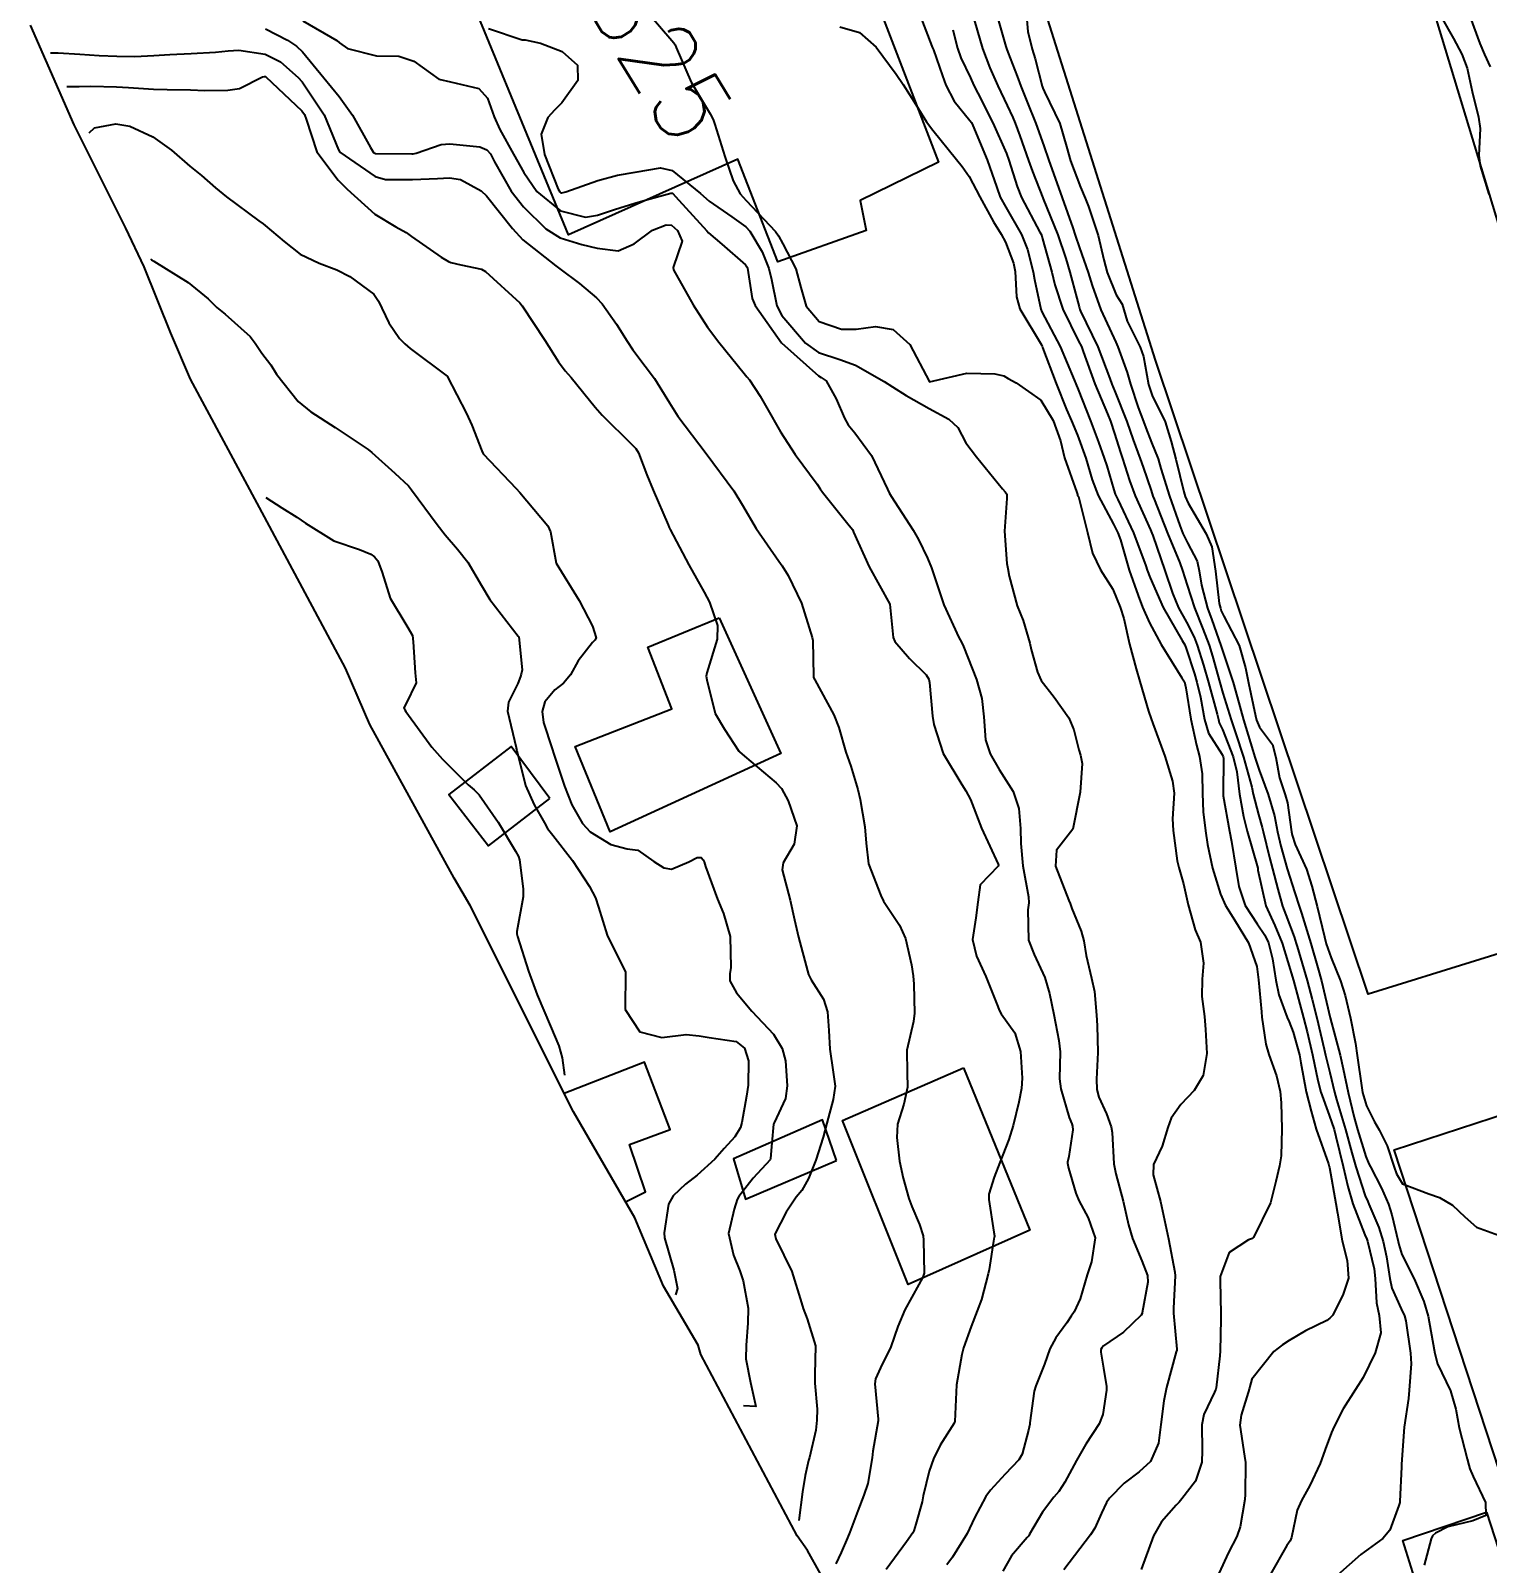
# Model space of a CAD drawing. Header units: metres. Extents: x 307586 to 320046, y 7427249 to 7434250.
# Drawn here: x 318767.3 to 318845.8, y 7428874.4 to 7428956.9 of the extents above; entities that cross this region are included whole.
import ezdxf
from ezdxf.enums import TextEntityAlignment as Align

# ---------------------------------------------------------------- set-up
doc = ezdxf.new("R2010")
doc.units = ezdxf.units.M
doc.header["$MEASUREMENT"] = 0
for name, color, linetype in [('Area', 45, 'Continuous'), ('Cotas', 45, 'Continuous'), ('Curvas de Nivel 1m', 11, 'Continuous'), ('Curvas de Nivel 5m', 15, 'Continuous'), ('Edificações', 30, 'Continuous')]:
    doc.layers.add(name, color=color, linetype=linetype)
doc.styles.add('Style-STANDARD', font='STANDARD.shx')

msp = doc.modelspace()

# ---------------------------------------------------------------- linework, layer by layer
at = {"layer": 'Area'}
msp.add_polyline3d([(318809.906, 7428873.798, 828.401), (318809.2, 7428875.066, 828.871), (318808.651, 7428875.855, 830.171), (318803.459, 7428885.625, 830.761), (318803.313, 7428886.123, 830.781), (318801.447, 7428889.298, 831.321), (318799.893, 7428892.979, 832.321), (318796.589, 7428898.694, 832.571), (318791.029, 7428909.814, 833.101), (318790.169, 7428911.275, 834.561), (318785.623, 7428919.563, 832.921), (318784.305, 7428922.602, 838.251), (318779.665, 7428931.247, 837.971), (318775.951, 7428938.169, 833.021), (318774.901, 7428940.646, 834.621), (318773.464, 7428944.208, 835.521), (318772.472, 7428946.298, 833.061), (318769.687, 7428951.869, 835.971), (318767.342, 7428957.238, 834.651)], dxfattribs=at)
at = {"layer": 'Curvas de Nivel 1m', "flags": 128}
for points, elevation in [([(318782.009, 7428957.468), (318783.84, 7428956.402), (318783.992, 7428956.29), (318784.411, 7428955.973), (318785.985, 7428955.577), (318787.185, 7428955.562), (318787.982, 7428955.288), (318789.343, 7428954.336), (318789.971, 7428954.177), (318791.484, 7428953.823), (318791.963, 7428953.303), (318792.314, 7428952.296), (318792.616, 7428951.621), (318793.367, 7428950.286), (318793.913, 7428949.299), (318794.608, 7428948.273), (318795.887, 7428947.227), (318797.232, 7428946.891), (318797.885, 7428947.003), (318798.805, 7428947.305), (318799.894, 7428947.641), (318800.332, 7428947.768), (318801.84, 7428948.181), (318801.903, 7428948.188), (318801.92, 7428948.18), (318802.264, 7428947.81), (318803.771, 7428946.161), (318803.872, 7428946.054), (318804.588, 7428945.431), (318805.855, 7428944.33), (318805.935, 7428944.22), (318805.965, 7428944.138), (318806.221, 7428942.519), (318806.375, 7428942.132), (318807.803, 7428940.124), (318809.786, 7428938.35), (318809.945, 7428938.248), (318810.212, 7428938.084), (318810.742, 7428937.102), (318811.193, 7428936.068), (318811.393, 7428935.709), (318811.745, 7428935.273), (318812.65, 7428934.051), (318813.518, 7428932.238), (318813.603, 7428932.041), (318813.71, 7428931.853), (318814.896, 7428930.022), (318815.189, 7428929.528), (318815.668, 7428928.515), (318815.876, 7428928.008), (318815.983, 7428927.681), (318816.549, 7428926.001), (318817.361, 7428924.247), (318817.501, 7428923.991), (318817.611, 7428923.761), (318818.303, 7428921.983), (318818.603, 7428920.954), (318818.7, 7428919.979), (318818.792, 7428918.736), (318819.045, 7428917.975), (318819.53, 7428917.141), (318820.277, 7428915.959), (318820.588, 7428915.038), (318820.675, 7428913.952), (318820.688, 7428913.155), (318820.802, 7428911.95), (318821.111, 7428910.282), (318821.127, 7428909.945), (318821.065, 7428909.571), (318821.102, 7428907.945), (318821.411, 7428907.163), (318821.995, 7428905.934), (318822.242, 7428905.074), (318822.468, 7428903.929), (318822.745, 7428902.54), (318822.809, 7428901.925), (318822.786, 7428900.471), (318822.843, 7428899.925), (318823.308, 7428898.388), (318823.436, 7428898.05), (318823.479, 7428897.917), (318823.491, 7428897.726), (318823.279, 7428896.294), (318823.218, 7428895.977), (318823.216, 7428895.921), (318823.27, 7428895.654), (318823.657, 7428894.314), (318823.821, 7428893.911), (318824.318, 7428892.978), (318824.693, 7428891.898), (318824.501, 7428890.614), (318824.264, 7428889.904), (318823.9, 7428888.62), (318823.564, 7428887.914), (318823.415, 7428887.681), (318823.174, 7428887.328), (318822.574, 7428886.513), (318822.26, 7428885.929), (318821.977, 7428885.1), (318821.501, 7428883.936), (318821.416, 7428883.652), (318821.184, 7428881.939), (318821.177, 7428881.875), (318821.107, 7428881.541), (318820.774, 7428880.257), (318820.589, 7428879.945), (318819.848, 7428879.18), (318819.066, 7428878.318), (318818.804, 7428877.964), (318818.194, 7428876.825), (318817.809, 7428875.978), (318817.02, 7428874.706), (318816.713, 7428874.296)], 827), ([(318815.157, 7428958.029), (318815.903, 7428956.112), (318815.945, 7428956.02), (318815.992, 7428955.904), (318816.47, 7428954.505), (318816.654, 7428954.01), (318817.101, 7428953.14), (318817.954, 7428952.106), (318818.032, 7428951.989), (318818.102, 7428951.837), (318818.888, 7428949.98), (318819.395, 7428948.488), (318819.591, 7428947.973), (318819.895, 7428947.434), (318820.731, 7428945.957), (318821.059, 7428945.146), (318821.354, 7428943.947), (318821.432, 7428943.53), (318821.767, 7428941.941), (318821.831, 7428941.794), (318822.823, 7428939.93), (318823.577, 7428938.13), (318823.66, 7428937.921), (318823.778, 7428937.611), (318824.444, 7428935.913), (318824.879, 7428934.772), (318825.195, 7428933.905), (318825.327, 7428933.502), (318825.716, 7428932.194), (318825.788, 7428931.964), (318825.815, 7428931.889), (318825.917, 7428931.681), (318826.769, 7428929.879), (318827.434, 7428928.103), (318827.508, 7428927.872), (318827.657, 7428927.468), (318828.362, 7428925.863), (318829.391, 7428924.077), (318829.526, 7428923.851), (318829.611, 7428923.654), (318830.051, 7428922.297), (318830.184, 7428921.841), (318830.386, 7428921.033), (318830.594, 7428919.835), (318830.816, 7428919.092), (318831.544, 7428917.937), (318831.603, 7428917.819), (318831.616, 7428917.745), (318831.599, 7428915.819), (318831.605, 7428915.726), (318831.937, 7428913.816), (318832.044, 7428913.258), (318832.283, 7428911.812), (318832.437, 7428910.831), (318832.788, 7428909.807), (318833.433, 7428908.828), (318833.85, 7428908.216), (318834.037, 7428907.791), (318834.257, 7428906.941), (318834.441, 7428905.784), (318834.594, 7428904.991), (318835.049, 7428903.775), (318835.147, 7428903.55), (318835.365, 7428902.986), (318835.704, 7428901.766), (318835.786, 7428901.326), (318836.079, 7428899.762), (318836.337, 7428898.735), (318836.61, 7428897.757), (318837.275, 7428895.896), (318837.317, 7428895.75), (318837.328, 7428895.694), (318837.67, 7428893.746), (318837.758, 7428893.234), (318838.012, 7428891.742), (318838.277, 7428890.679), (318838.344, 7428889.739), (318838.057, 7428888.879), (318837.499, 7428887.747), (318837.355, 7428887.573), (318837.178, 7428887.45), (318836.029, 7428886.902), (318835.162, 7428886.379), (318834.798, 7428886.136), (318834.323, 7428885.782), (318833.138, 7428884.285), (318833.037, 7428883.898), (318833.014, 7428883.801), (318832.566, 7428882.358), (318832.497, 7428881.806), (318832.752, 7428880.139), (318832.795, 7428879.803), (318832.788, 7428878.08), (318832.758, 7428877.803), (318832.506, 7428876.34), (318832.336, 7428875.807), (318831.888, 7428874.948), (318831.374, 7428873.816)], 823), ([(318818.062, 7428957.95), (318818.635, 7428955.984), (318819.02, 7428954.942), (318819.448, 7428953.975), (318819.962, 7428952.909), (318820.261, 7428952.271), (318820.386, 7428951.963), (318820.636, 7428951.266), (318821.104, 7428949.952), (318821.319, 7428949.351), (318821.873, 7428947.94), (318821.902, 7428947.875), (318822.689, 7428945.932), (318823.119, 7428944.669), (318823.331, 7428943.925), (318823.834, 7428942.061), (318823.882, 7428941.92), (318823.92, 7428941.83), (318824.849, 7428939.91), (318825.486, 7428938.203), (318825.594, 7428937.902), (318825.776, 7428937.464), (318826.401, 7428935.89), (318826.756, 7428934.898), (318827.128, 7428933.879), (318827.285, 7428933.431), (318827.716, 7428932.165), (318827.81, 7428931.869), (318827.873, 7428931.706), (318828.607, 7428929.861), (318829.258, 7428928.263), (318829.414, 7428927.852), (318829.651, 7428927.063), (318830.053, 7428925.844), (318830.506, 7428924.721), (318830.838, 7428923.832), (318831.018, 7428923.239), (318831.413, 7428921.823), (318831.584, 7428921.243), (318832.027, 7428919.815), (318832.26, 7428919.109), (318832.699, 7428917.808), (318833.14, 7428916.182), (318833.224, 7428915.803), (318833.502, 7428914.719), (318833.705, 7428914.007), (318833.758, 7428913.796), (318834.088, 7428912.4), (318834.255, 7428911.788), (318834.542, 7428910.698), (318834.789, 7428909.78), (318834.974, 7428909.313), (318835.426, 7428908.118), (318835.541, 7428907.769), (318835.593, 7428907.596), (318836.127, 7428905.763), (318836.4, 7428904.743), (318836.644, 7428903.757), (318837.04, 7428902.069), (318837.115, 7428901.752), (318837.339, 7428900.81), (318837.597, 7428899.747), (318837.699, 7428899.366), (318838.194, 7428897.741), (318838.538, 7428896.483), (318838.739, 7428895.735), (318839.257, 7428894.163), (318839.386, 7428893.859), (318839.451, 7428893.727), (318839.99, 7428892.468), (318840.211, 7428891.715), (318840.396, 7428890.887), (318840.581, 7428889.709), (318840.686, 7428889.196), (318841.187, 7428888.076), (318841.37, 7428887.698), (318841.438, 7428887.44), (318841.685, 7428885.695), (318841.728, 7428885.114), (318841.624, 7428883.695), (318841.577, 7428883.247), (318841.355, 7428881.698), (318841.329, 7428881.479), (318841.212, 7428879.699), (318841.205, 7428879.576), (318841.123, 7428877.699), (318841.114, 7428877.647), (318841.06, 7428877.479), (318840.581, 7428876.163), (318840.199, 7428875.708), (318839.024, 7428874.839), (318837.753, 7428873.739)], 821), ([(318820.979, 7428957.956), (318821.065, 7428956.897), (318821.304, 7428955.95), (318821.462, 7428955.423), (318821.841, 7428953.942), (318821.876, 7428953.845), (318821.97, 7428953.65), (318822.805, 7428951.931), (318823.157, 7428950.705), (318823.372, 7428949.926), (318823.909, 7428948.513), (318824.164, 7428947.917), (318824.35, 7428947.461), (318824.863, 7428945.91), (318825.165, 7428944.602), (318825.348, 7428943.905), (318825.841, 7428942.715), (318826.154, 7428942.213), (318826.245, 7428941.894), (318826.422, 7428941.293), (318827.129, 7428939.88), (318827.301, 7428939.38), (318827.58, 7428937.873), (318827.774, 7428937.29), (318828.466, 7428935.863), (318828.796, 7428934.806), (318829.052, 7428933.857), (318829.481, 7428932.087), (318829.545, 7428931.852), (318829.707, 7428931.481), (318830.69, 7428929.835), (318830.981, 7428929.136), (318831.191, 7428927.827), (318831.385, 7428926.076), (318831.447, 7428925.823), (318831.495, 7428925.685), (318831.629, 7428925.395), (318832.452, 7428923.812), (318832.795, 7428922.614), (318832.967, 7428921.806), (318833.333, 7428920.036), (318833.39, 7428919.802), (318833.559, 7428919.413), (318834.25, 7428918.489), (318834.432, 7428917.787), (318834.63, 7428916.68), (318834.942, 7428915.779), (318835.064, 7428915.332), (318835.277, 7428913.773), (318835.31, 7428913.592), (318835.486, 7428913.101), (318836.087, 7428911.764), (318836.369, 7428910.851), (318836.66, 7428909.758), (318837.058, 7428908.122), (318837.152, 7428907.753), (318837.412, 7428906.989), (318837.924, 7428905.745), (318838.166, 7428904.961), (318838.465, 7428903.739), (318838.728, 7428902.368), (318838.827, 7428901.735), (318839.07, 7428899.989), (318839.109, 7428899.732), (318839.316, 7428899.012), (318839.745, 7428898.161), (318840.002, 7428897.72), (318840.44, 7428896.863), (318840.816, 7428895.707), (318840.931, 7428895.358), (318841.27, 7428894.82), (318842.679, 7428894.268), (318843.259, 7428894.085), (318843.964, 7428893.669), (318844.624, 7428893.037), (318845.241, 7428892.48), (318847.026, 7428891.841)], 819), ([(318843.338, 7428957.687), (318844.011, 7428956.525), (318844.466, 7428955.675), (318844.749, 7428954.915), (318845.017, 7428953.67), (318845.352, 7428952.273), (318845.439, 7428951.665), (318845.379, 7428950.217), (318845.445, 7428949.665), (318845.908, 7428948.137)], 818), ([(318844.913, 7428957.671), (318845.435, 7428956.24), (318845.684, 7428955.663), (318845.993, 7428954.986)], 817), ([(318780.002, 7428957.047), (318781.178, 7428956.432), (318781.668, 7428956.103), (318781.987, 7428955.801), (318783.139, 7428954.408), (318783.958, 7428953.401), (318784.692, 7428952.393), (318785.654, 7428950.654), (318785.812, 7428950.381), (318785.922, 7428950.323), (318787.881, 7428950.309), (318787.923, 7428950.309), (318787.96, 7428950.312), (318788.108, 7428950.348), (318789.456, 7428950.806), (318789.931, 7428950.847), (318791.548, 7428950.687), (318791.926, 7428950.526), (318792.115, 7428950.298), (318792.337, 7428949.877), (318793.23, 7428948.287), (318793.89, 7428947.443), (318795.095, 7428946.268), (318795.868, 7428945.772), (318797.049, 7428945.426), (318797.863, 7428945.227), (318798.998, 7428945.082), (318799.865, 7428945.464), (318800.855, 7428946.195), (318801.578, 7428946.484), (318801.877, 7428946.46), (318802.193, 7428946.177), (318802.441, 7428945.601), (318801.968, 7428944.179), (318801.972, 7428944.058), (318803.033, 7428942.168), (318803.815, 7428940.969), (318804.427, 7428940.154), (318805.786, 7428938.472), (318805.939, 7428938.292), (318806.067, 7428938.136), (318806.655, 7428937.241), (318807.293, 7428936.117), (318807.459, 7428935.824), (318807.745, 7428935.326), (318808.53, 7428934.102), (318809.717, 7428932.501), (318809.887, 7428932.26), (318810.014, 7428932.085), (318811.378, 7428930.374), (318811.618, 7428930.061), (318811.644, 7428930.022), (318811.682, 7428929.929), (318812.53, 7428928.051), (318813.633, 7428926.04), (318813.824, 7428924.246), (318813.902, 7428924.036), (318814.703, 7428923.123), (318815.595, 7428922.244), (318815.735, 7428922.009), (318815.768, 7428921.831), (318815.939, 7428920.006), (318816.007, 7428919.557), (318816.509, 7428918), (318817.518, 7428916.324), (318817.739, 7428915.988), (318817.977, 7428915.517), (318818.573, 7428913.979), (318819.474, 7428912.032), (318819.484, 7428911.981), (318819.472, 7428911.922), (318818.513, 7428910.923), (318818.384, 7428909.981), (318818.279, 7428909.137), (318818.095, 7428907.983), (318818.314, 7428907.076), (318818.809, 7428905.976), (318819.379, 7428904.541), (318819.538, 7428904.131), (318819.64, 7428903.966), (318820.364, 7428902.956), (318820.686, 7428901.95), (318820.771, 7428900.509), (318820.728, 7428899.949), (318820.582, 7428899.218), (318820.285, 7428897.955), (318820.048, 7428897.202), (318819.566, 7428895.966), (318819.265, 7428895.177), (318818.974, 7428894.255), (318818.974, 7428893.973), (318819.235, 7428892.215), (318819.27, 7428892.006), (318819.27, 7428891.969), (318819.265, 7428891.937), (318819.229, 7428891.73), (318818.981, 7428890.198), (318818.936, 7428889.973), (318818.576, 7428888.589), (318818.346, 7428887.978), (318818.015, 7428887.137), (318817.615, 7428885.985), (318817.509, 7428885.627), (318817.232, 7428883.989), (318817.141, 7428882.017), (318817.142, 7428881.99), (318817.135, 7428881.967), (318817.112, 7428881.92), (318816.358, 7428880.733), (318815.987, 7428880.001), (318815.749, 7428879.33), (318815.441, 7428878.006), (318815.375, 7428877.69), (318815.04, 7428876.486), (318814.926, 7428876.12), (318814.87, 7428876.012), (318814.542, 7428875.531), (318813.438, 7428874.034)], 828), ([(318792.004, 7428957.063), (318793.823, 7428956.454), (318793.995, 7428956.439), (318794.814, 7428956.272), (318795.989, 7428955.821), (318796.81, 7428955.077), (318796.82, 7428954.247), (318795.961, 7428953.055), (318795.566, 7428952.655), (318795.21, 7428952.267), (318794.845, 7428951.365), (318795.022, 7428950.269), (318795.762, 7428948.403), (318795.848, 7428948.261), (318795.902, 7428948.211), (318795.96, 7428948.201), (318796.175, 7428948.256), (318797.909, 7428948.876), (318798.971, 7428949.16), (318799.914, 7428949.309), (318801.274, 7428949.547), (318801.915, 7428949.415), (318803.442, 7428948.165), (318803.897, 7428947.761), (318805.127, 7428946.905), (318805.876, 7428946.376), (318806.097, 7428946.137), (318806.76, 7428945.024), (318807.126, 7428944.121), (318807.255, 7428943.527), (318807.545, 7428942.114), (318807.825, 7428941.6), (318809.096, 7428940.097), (318809.798, 7428939.594), (318810.951, 7428939.229), (318811.792, 7428938.923), (318813.332, 7428938.045), (318813.779, 7428937.757), (318814.511, 7428937.294), (318815.761, 7428936.582), (318816.821, 7428936.004), (318817.307, 7428935.555), (318817.74, 7428934.732), (318818.305, 7428933.984), (318819.716, 7428932.249), (318819.85, 7428932.104), (318819.95, 7428931.966), (318819.946, 7428931.73), (318819.822, 7428929.968), (318819.943, 7428928.243), (318819.988, 7428927.965), (318820.068, 7428927.553), (318820.499, 7428925.957), (318820.829, 7428925.156), (318821.181, 7428923.946), (318821.258, 7428923.593), (318821.597, 7428922.376), (318821.783, 7428921.938), (318822.484, 7428921.026), (318823.287, 7428919.923), (318823.557, 7428919.281), (318823.824, 7428918.194), (318823.914, 7428917.914), (318823.995, 7428917.455), (318823.888, 7428915.914), (318823.493, 7428913.92), (318822.62, 7428912.79), (318822.569, 7428911.929), (318823.289, 7428910.077), (318823.354, 7428909.921), (318823.44, 7428909.653), (318823.951, 7428908.435), (318824.088, 7428907.91), (318824.21, 7428907.109), (318824.505, 7428905.903), (318824.658, 7428905.173), (318824.772, 7428903.899), (318824.811, 7428903.342), (318824.845, 7428901.898), (318824.767, 7428900.462), (318824.788, 7428899.898), (318824.905, 7428899.483), (318825.31, 7428898.588), (318825.571, 7428897.887), (318825.613, 7428897.572), (318825.705, 7428895.886), (318825.807, 7428895.345), (318826.202, 7428893.881), (318826.504, 7428892.613), (318826.717, 7428891.875), (318827.215, 7428890.674), (318827.522, 7428889.867), (318827.546, 7428889.52), (318827.243, 7428887.869), (318827.23, 7428887.822), (318827.181, 7428887.732), (318826.227, 7428886.82), (318825.156, 7428886.078), (318825.06, 7428885.986), (318825.014, 7428885.892), (318825.003, 7428885.744), (318825.143, 7428884.889), (318825.315, 7428883.888), (318825.313, 7428883.706), (318825.118, 7428882.382), (318824.922, 7428881.893), (318824.205, 7428880.794), (318823.699, 7428879.911), (318823.071, 7428878.744), (318822.743, 7428878.246), (318822.481, 7428877.926), (318821.858, 7428877.125), (318821.169, 7428875.939), (318821.119, 7428875.852), (318821.031, 7428875.756), (318820.2, 7428874.77), (318819.729, 7428873.953)], 826), ([(318810.947, 7428957.138), (318812.005, 7428956.838), (318812.909, 7428956.051), (318813.979, 7428954.604), (318814.356, 7428954.036), (318815.034, 7428952.958), (318815.612, 7428952.023), (318815.946, 7428951.578), (318817.227, 7428950), (318817.538, 7428949.615), (318817.914, 7428949.08), (318818.482, 7428947.984), (318819.223, 7428946.636), (318819.644, 7428945.972), (318819.869, 7428945.541), (318820.31, 7428944.415), (318820.397, 7428943.962), (318820.471, 7428942.592), (318820.65, 7428941.958), (318821.804, 7428940.006), (318821.842, 7428939.94), (318821.869, 7428939.872), (318822.608, 7428937.932), (318823.165, 7428936.523), (318823.42, 7428935.923), (318823.745, 7428935.152), (318824.204, 7428933.915), (318824.546, 7428932.737), (318824.862, 7428931.903), (318825.69, 7428930.353), (318825.928, 7428929.888), (318826.058, 7428929.508), (318826.531, 7428927.881), (318827.011, 7428926.508), (318827.256, 7428925.874), (318827.625, 7428925.031), (318828.256, 7428923.864), (318829.376, 7428922.071), (318829.507, 7428921.851), (318829.588, 7428921.528), (318829.852, 7428919.846), (318830.154, 7428918.446), (318830.33, 7428917.838), (318830.469, 7428916.896), (318830.483, 7428915.835), (318830.527, 7428914.858), (318830.643, 7428913.833), (318830.75, 7428913.095), (318831.025, 7428911.827), (318831.452, 7428910.411), (318831.727, 7428909.817), (318832.208, 7428909.04), (318832.968, 7428907.805), (318833.404, 7428906.529), (318833.503, 7428905.798), (318833.66, 7428904.08), (318833.688, 7428903.795), (318833.903, 7428902.337), (318834.066, 7428901.789), (318834.481, 7428900.638), (318834.663, 7428899.78), (318834.723, 7428899.184), (318834.764, 7428897.778), (318834.731, 7428896.328), (318834.632, 7428895.78), (318834.431, 7428894.949), (318834.144, 7428893.787), (318833.234, 7428891.925), (318833.172, 7428891.862), (318832.971, 7428891.803), (318831.917, 7428891.118), (318831.442, 7428889.818), (318831.438, 7428889.58), (318831.48, 7428887.817), (318831.476, 7428887.52), (318831.435, 7428885.817), (318831.417, 7428885.551), (318831.217, 7428883.819), (318831.201, 7428883.751), (318831.131, 7428883.588), (318830.56, 7428882.384), (318830.445, 7428881.827), (318830.474, 7428880.445), (318830.454, 7428879.826), (318830.104, 7428878.799), (318829.376, 7428877.837), (318829.227, 7428877.672), (318829.058, 7428877.495), (318828.284, 7428876.612), (318827.839, 7428875.858), (318827.185, 7428874.038)], 824), ([(318817.035, 7428956.977), (318817.286, 7428956.001), (318817.468, 7428955.478), (318817.977, 7428954.393), (318818.169, 7428953.988), (318818.374, 7428953.581), (318819.184, 7428951.978), (318819.928, 7428950.328), (318820.057, 7428949.968), (318820.498, 7428948.55), (318820.739, 7428947.957), (318821.727, 7428946.091), (318821.806, 7428945.941), (318821.827, 7428945.895), (318821.871, 7428945.731), (318822.362, 7428943.935), (318822.535, 7428943.245), (318822.953, 7428941.929), (318823.807, 7428940.221), (318823.962, 7428939.918), (318824.058, 7428939.66), (318824.684, 7428937.911), (318825.358, 7428936.305), (318825.522, 7428935.902), (318825.746, 7428935.245), (318826.063, 7428934.222), (318826.169, 7428933.893), (318826.545, 7428932.705), (318826.852, 7428931.879), (318827.686, 7428930.045), (318827.758, 7428929.869), (318827.811, 7428929.739), (318828.456, 7428927.862), (318828.872, 7428926.63), (318829.2, 7428925.854), (318829.625, 7428925.074), (318830.04, 7428924.266), (318830.204, 7428923.841), (318830.531, 7428922.765), (318830.802, 7428921.832), (318831.279, 7428920.113), (318831.339, 7428919.823), (318831.391, 7428919.652), (318831.558, 7428919.295), (318832.141, 7428917.814), (318832.329, 7428917.014), (318832.477, 7428915.81), (318832.697, 7428914.612), (318832.899, 7428913.806), (318833.459, 7428911.814), (318833.472, 7428911.715), (318833.899, 7428909.793), (318834.38, 7428908.733), (318834.782, 7428907.78), (318835.393, 7428905.77), (318835.93, 7428903.764), (318836.116, 7428903.012), (318836.409, 7428901.759), (318836.708, 7428900.381), (318836.866, 7428899.755), (318837.311, 7428898.518), (318837.578, 7428897.747), (318837.678, 7428897.366), (318838.056, 7428895.742), (318838.323, 7428894.679), (318838.594, 7428893.737), (318839.236, 7428892.069), (318839.336, 7428891.83), (318839.369, 7428891.728), (318839.731, 7428890.243), (318839.794, 7428889.721), (318839.869, 7428888.399), (318839.998, 7428887.718), (318840.09, 7428886.795), (318839.796, 7428885.714), (318839.139, 7428884.375), (318838.733, 7428883.726), (318838.073, 7428882.686), (318837.573, 7428881.743), (318837.433, 7428881.42), (318837.094, 7428880.507), (318836.899, 7428879.939), (318836.828, 7428879.753), (318836.272, 7428878.557), (318835.813, 7428877.763), (318835.587, 7428877.233), (318835.284, 7428875.767), (318835.212, 7428875.587), (318835.028, 7428875.322), (318834.148, 7428873.783)], 822), ([(318768.403, 7428955.75), (318768.828, 7428955.738), (318769.984, 7428955.683), (318771.038, 7428955.608), (318771.983, 7428955.559), (318772.959, 7428955.555), (318773.984, 7428955.601), (318774.84, 7428955.656), (318775.985, 7428955.715), (318777.295, 7428955.789), (318777.987, 7428955.857), (318778.563, 7428955.888), (318779.985, 7428955.678), (318780.796, 7428955.253), (318781.753, 7428954.423), (318781.969, 7428954.181), (318783.154, 7428952.408), (318783.924, 7428950.512), (318783.998, 7428950.399), (318785.91, 7428949.076), (318786.455, 7428948.918), (318787.909, 7428948.927), (318789.271, 7428948.975), (318789.91, 7428949.012), (318790.509, 7428948.921), (318791.624, 7428948.304), (318791.899, 7428948.045), (318793.304, 7428946.286), (318793.867, 7428945.675), (318795.642, 7428944.262), (318795.851, 7428944.106), (318796.91, 7428943.31), (318797.836, 7428942.553), (318798.143, 7428942.227), (318798.914, 7428941.121), (318799.487, 7428940.213), (318799.798, 7428939.746), (318800.462, 7428938.872), (318800.961, 7428938.192), (318801.764, 7428936.889), (318802.214, 7428936.175), (318803.733, 7428934.16), (318805.238, 7428932.145), (318805.701, 7428931.375), (318806.427, 7428930.123), (318807.665, 7428928.366), (318807.845, 7428928.108), (318808.166, 7428927.594), (318808.883, 7428926.098), (318809.455, 7428924.251), (318809.48, 7428924.091), (318809.517, 7428922.168), (318809.53, 7428922.091), (318809.591, 7428921.966), (318810.623, 7428920.074), (318810.888, 7428919.402), (318811.275, 7428918.064), (318811.532, 7428917.324), (318811.922, 7428916.056), (318812.034, 7428915.528), (318812.286, 7428914.052), (318812.369, 7428913.166), (318812.491, 7428912.05), (318813.146, 7428910.344), (318813.304, 7428910.041), (318813.441, 7428909.819), (318814.153, 7428908.752), (318814.477, 7428908.024), (318814.803, 7428906.618), (318814.895, 7428906.017), (318814.937, 7428905.566), (318814.966, 7428904.016), (318814.905, 7428903.554), (318814.546, 7428902.022), (318814.565, 7428900.791), (318814.584, 7428900.021), (318814.388, 7428899.098), (318814.059, 7428898.029), (318814.014, 7428897.308), (318814.161, 7428896.027), (318814.364, 7428895.123), (318814.669, 7428894.019), (318814.822, 7428893.59), (318815.239, 7428892.628), (318815.425, 7428892.008), (318815.453, 7428891.784), (318815.479, 7428890.007), (318815.422, 7428889.786), (318815.197, 7428889.388), (318814.443, 7428888.021), (318814.076, 7428887.12), (318813.685, 7428886.032), (318813.141, 7428884.893), (318812.865, 7428884.313), (318812.838, 7428884.043), (318813.012, 7428882.143), (318813.011, 7428882.041), (318812.723, 7428880.409), (318812.682, 7428880.044), (318812.444, 7428878.671), (318812.24, 7428878.048), (318811.905, 7428877.196), (318811.481, 7428876.056), (318811.349, 7428875.737), (318811.022, 7428874.955), (318810.731, 7428874.347)], 829), ([(318770.503, 7428951.43), (318770.789, 7428951.703), (318771.937, 7428951.922), (318772.678, 7428951.79), (318773.93, 7428951.229), (318774.923, 7428950.51), (318775.914, 7428949.637), (318776.549, 7428949.13), (318777.307, 7428948.479), (318777.896, 7428947.985), (318779.629, 7428946.7), (318779.874, 7428946.526), (318779.975, 7428946.448), (318781.01, 7428945.578), (318781.858, 7428944.901), (318782.881, 7428944.41), (318783.848, 7428944.057), (318784.544, 7428943.692), (318785.828, 7428942.749), (318786.094, 7428942.376), (318786.646, 7428941.203), (318787.221, 7428940.359), (318787.508, 7428940.062), (318787.798, 7428939.819), (318789.783, 7428938.33), (318790.824, 7428936.314), (318791.116, 7428935.679), (318791.645, 7428934.301), (318791.731, 7428934.141), (318793.501, 7428932.282), (318793.709, 7428932.051), (318795.202, 7428930.265), (318795.355, 7428929.938), (318795.663, 7428928.25), (318796.906, 7428926.237), (318797.619, 7428924.858), (318797.808, 7428924.228), (318797.737, 7428924.103), (318797.61, 7428923.983), (318796.848, 7428922.99), (318796.432, 7428922.242), (318796.05, 7428921.782), (318795.581, 7428921.437), (318795.047, 7428920.782), (318794.907, 7428920.26), (318794.975, 7428919.676), (318795.446, 7428918.251), (318795.539, 7428917.968), (318796.102, 7428916.244), (318796.505, 7428915.238), (318797.07, 7428914.234), (318797.488, 7428913.78), (318798.613, 7428913.087), (318799.479, 7428912.867), (318800.059, 7428912.782), (318800.924, 7428912.188), (318801.468, 7428911.831), (318801.869, 7428911.774), (318802.805, 7428912.167), (318803.251, 7428912.387), (318803.475, 7428912.391), (318803.586, 7428912.271), (318803.632, 7428912.158), (318803.713, 7428911.913), (318804.358, 7428910.146), (318804.666, 7428909.373), (318805.026, 7428908.136), (318805.062, 7428906.471), (318805.021, 7428906.136), (318805.013, 7428905.759), (318805.383, 7428905.107), (318806.196, 7428904.122), (318807.361, 7428902.879), (318807.84, 7428902.105), (318808.007, 7428901.439), (318808.11, 7428900.102), (318808.007, 7428899.412), (318807.403, 7428898.109), (318807.377, 7428898.034), (318807.287, 7428897.027), (318807.213, 7428896.172), (318807.186, 7428896.111), (318806.269, 7428895.114), (318805.498, 7428894.128), (318805.415, 7428893.965), (318805.246, 7428893.443), (318804.944, 7428892.134), (318805.215, 7428890.967), (318805.559, 7428890.126), (318805.742, 7428889.58), (318806, 7428888.122), (318805.991, 7428887.301), (318805.897, 7428886.123), (318805.884, 7428885.384), (318806.128, 7428884.12), (318806.422, 7428882.815), (318805.753, 7428882.85)], 831), ([(318773.803, 7428944.63), (318773.854, 7428944.595), (318773.978, 7428944.519), (318775.836, 7428943.375), (318776.909, 7428942.484), (318777.373, 7428942.031), (318777.815, 7428941.671), (318779.172, 7428940.456), (318779.444, 7428940.098), (318779.794, 7428939.571), (318780.276, 7428938.931), (318780.588, 7428938.438), (318781.761, 7428936.97), (318782.439, 7428936.413), (318783.744, 7428935.556), (318785.524, 7428934.382), (318785.731, 7428934.22), (318786.972, 7428933.104), (318787.704, 7428932.415), (318787.751, 7428932.35), (318787.855, 7428932.195), (318789.238, 7428930.334), (318789.677, 7428929.777), (318790.348, 7428928.998), (318790.907, 7428928.311), (318791.644, 7428927.041), (318792.088, 7428926.295), (318793.613, 7428924.325), (318793.635, 7428924.301), (318793.641, 7428924.28), (318793.822, 7428922.503), (318793.778, 7428922.277), (318793.729, 7428922.14), (318793.585, 7428921.768), (318793.084, 7428920.768), (318793.041, 7428920.285), (318793.499, 7428918.325), (318793.511, 7428918.28), (318793.541, 7428918.152), (318794.015, 7428916.272), (318794.479, 7428915.241), (318795.023, 7428914.257), (318795.198, 7428913.964), (318795.486, 7428913.591), (318796.535, 7428912.239), (318797.452, 7428910.832), (318797.78, 7428910.227), (318797.941, 7428909.722), (318798.414, 7428908.22), (318799.393, 7428906.21), (318799.373, 7428904.21), (318800.16, 7428902.997), (318801.358, 7428902.696), (318802.661, 7428902.866), (318803.359, 7428902.785), (318803.908, 7428902.701), (318805.356, 7428902.476), (318805.813, 7428902.125), (318806.024, 7428901.442), (318806.005, 7428900.123), (318805.907, 7428899.534), (318805.657, 7428898.126), (318805.585, 7428897.841), (318805.291, 7428897.342), (318804.706, 7428896.714), (318804.199, 7428896.146), (318803.264, 7428895.288), (318802.632, 7428894.794), (318801.961, 7428894.173), (318801.714, 7428893.71), (318801.472, 7428892.178), (318801.499, 7428891.908), (318802.004, 7428890.172), (318802.196, 7428889.167), (318802.083, 7428888.83)], 832), ([(318780.023, 7428931.79), (318780.883, 7428931.24), (318781.686, 7428930.731), (318782.149, 7428930.415), (318783.673, 7428929.448), (318785.063, 7428928.992), (318785.667, 7428928.739), (318785.875, 7428928.587), (318786.048, 7428928.374), (318786.281, 7428927.743), (318786.713, 7428926.359), (318787.618, 7428924.879), (318787.912, 7428924.347), (318787.947, 7428924.008), (318788.062, 7428922.345), (318788.112, 7428921.81), (318787.566, 7428920.664), (318787.456, 7428920.459), (318787.503, 7428920.351), (318787.562, 7428920.258), (318788.968, 7428918.336), (318789.533, 7428917.689), (318790.922, 7428916.309), (318791.245, 7428916.039), (318791.508, 7428915.763), (318792.54, 7428914.29), (318793.47, 7428912.735), (318793.629, 7428912.441), (318793.686, 7428912.277), (318793.879, 7428910.703), (318793.878, 7428910.273), (318793.546, 7428908.4), (318793.538, 7428908.278), (318793.568, 7428908.131), (318794.17, 7428906.268), (318794.639, 7428905.002), (318795.359, 7428903.303), (318795.799, 7428902.245), (318795.981, 7428901.599), (318796.113, 7428900.67)], 833)]:
    msp.add_lwpolyline(points, dxfattribs=dict(at, elevation=elevation))
at = {"layer": 'Curvas de Nivel 5m', "flags": 128}
for points, elevation in [([(318800.342, 7428958.205), (318801.995, 7428956.286), (318802.069, 7428956.179), (318802.131, 7428956.039), (318802.941, 7428954.17), (318803.956, 7428952.453), (318804.118, 7428952.158), (318804.213, 7428951.893), (318804.754, 7428950.152), (318805.203, 7428948.854), (318805.58, 7428948.143), (318805.898, 7428947.782), (318807.483, 7428946.116), (318807.639, 7428945.882), (318807.866, 7428945.45), (318808.581, 7428944.103), (318808.838, 7428943.105), (318809.138, 7428942.097), (318809.821, 7428941.276), (318811.031, 7428940.856), (318811.815, 7428940.867), (318812.871, 7428940.995), (318813.815, 7428940.838), (318814.72, 7428940.031), (318815.783, 7428938.02), (318817.788, 7428938.496), (318819.304, 7428938.459), (318819.787, 7428938.336), (318820.013, 7428938.195), (318820.439, 7428937.96), (318821.769, 7428937.039), (318822.446, 7428935.933), (318822.828, 7428934.843), (318823.056, 7428933.927), (318823.714, 7428932.052), (318823.745, 7428931.951), (318823.757, 7428931.919), (318823.795, 7428931.835), (318824.29, 7428929.911), (318824.549, 7428928.784), (318824.99, 7428927.9), (318825.647, 7428926.845), (318826.055, 7428925.886), (318826.238, 7428925.273), (318826.547, 7428923.881), (318826.913, 7428922.564), (318827.111, 7428921.875), (318827.569, 7428920.273), (318827.712, 7428919.869), (318827.817, 7428919.611), (318828.453, 7428917.861), (318828.876, 7428916.503), (318828.953, 7428915.856), (318828.872, 7428914.483), (318828.906, 7428913.856), (318829.119, 7428912.211), (318829.203, 7428911.853), (318829.46, 7428910.975), (318829.714, 7428909.846), (318830.096, 7428908.506), (318830.369, 7428907.836), (318830.531, 7428906.708), (318830.459, 7428905.834), (318830.454, 7428904.904), (318830.585, 7428903.832), (318830.655, 7428903.12), (318830.71, 7428901.83), (318830.521, 7428900.646), (318830.034, 7428899.839), (318829.315, 7428899.088), (318828.802, 7428898.361), (318828.625, 7428897.857), (318828.303, 7428896.845), (318827.842, 7428895.864), (318827.827, 7428895.305), (318828.216, 7428893.86), (318828.498, 7428892.6), (318828.651, 7428891.856), (318828.997, 7428890.061), (318829.01, 7428889.852), (318828.922, 7428888.116), (318828.919, 7428887.853), (318829.101, 7428885.904), (318829.095, 7428885.851), (318829.069, 7428885.768), (318828.552, 7428883.849), (318828.397, 7428883.122), (318828.234, 7428881.853), (318828.109, 7428880.844), (318827.682, 7428879.861), (318827.077, 7428879.305), (318826.259, 7428878.69), (318825.469, 7428877.886), (318825.307, 7428877.64), (318825.051, 7428877.066), (318824.677, 7428876.257), (318824.444, 7428875.899), (318823.014, 7428874.027)], 825), ([(318819.353, 7428957.977), (318819.882, 7428956.084), (318819.918, 7428955.971), (318819.991, 7428955.781), (318820.496, 7428954.48), (318820.69, 7428953.959), (318821.061, 7428953.051), (318821.508, 7428951.947), (318821.935, 7428950.735), (318822.204, 7428949.937), (318822.363, 7428949.491), (318822.932, 7428947.93), (318823.494, 7428946.309), (318823.63, 7428945.922), (318823.866, 7428945.239), (318824.319, 7428943.915), (318824.541, 7428943.218), (318825.009, 7428941.908), (318825.807, 7428940.167), (318825.929, 7428939.898), (318826.424, 7428938.525), (318826.604, 7428937.888), (318827.014, 7428936.632), (318827.301, 7428935.877), (318827.424, 7428935.549), (318827.742, 7428934.756), (318828.088, 7428933.866), (318828.246, 7428933.346), (318828.703, 7428931.86), (318829.269, 7428930.274), (318829.434, 7428929.852), (318829.678, 7428929.355), (318830.189, 7428928.363), (318830.314, 7428927.84), (318830.427, 7428927.063), (318830.76, 7428925.833), (318830.99, 7428925.193), (318831.472, 7428923.822), (318831.505, 7428923.715), (318831.609, 7428923.382), (318832.133, 7428921.815), (318832.35, 7428921.044), (318832.699, 7428919.809), (318833.189, 7428918.161), (318833.298, 7428917.802), (318833.532, 7428917.096), (318834.018, 7428915.792), (318834.362, 7428914.648), (318834.531, 7428913.784), (318834.702, 7428912.998), (318835.043, 7428911.776), (318835.454, 7428910.486), (318835.694, 7428909.767), (318835.817, 7428909.389), (318836.325, 7428907.761), (318836.705, 7428906.456), (318836.89, 7428905.755), (318837.373, 7428903.75), (318837.908, 7428901.744), (318838.072, 7428901.012), (318838.34, 7428899.74), (318838.652, 7428898.394), (318838.828, 7428897.735), (318839.281, 7428896.292), (318839.447, 7428895.898), (318839.538, 7428895.726), (318840.128, 7428894.58), (318840.507, 7428893.711), (318840.692, 7428893.153), (318841.036, 7428891.703), (318841.07, 7428891.542), (318841.223, 7428891.014), (318841.894, 7428889.693), (318842.405, 7428888.474), (318842.652, 7428887.685), (318842.97, 7428885.877), (318842.997, 7428885.682), (318843.155, 7428885.125), (318843.856, 7428883.669), (318844.142, 7428882.683), (318844.313, 7428881.662), (318844.74, 7428880.003), (318844.832, 7428879.654), (318844.884, 7428879.456), (318845.077, 7428879.045), (318845.725, 7428877.643), (318845.758, 7428876.941), (318845.053, 7428876.655), (318843.707, 7428876.334), (318843.038, 7428876), (318842.872, 7428875.845), (318842.814, 7428875.682), (318842.431, 7428874.274)], 820), ([(318769.283, 7428953.93), (318769.963, 7428953.93), (318770.582, 7428953.943), (318771.963, 7428953.907), (318772.622, 7428953.875), (318773.962, 7428953.797), (318774.697, 7428953.777), (318775.962, 7428953.744), (318776.733, 7428953.717), (318777.962, 7428953.736), (318778.603, 7428953.824), (318779.838, 7428954.451), (318779.946, 7428954.478), (318779.973, 7428954.475), (318779.989, 7428954.466), (318780.011, 7428954.449), (318781.946, 7428952.626), (318782.097, 7428952.418), (318782.187, 7428952.171), (318782.764, 7428950.412), (318783.908, 7428948.883), (318784.4, 7428948.395), (318785.883, 7428947.055), (318787.023, 7428946.363), (318787.578, 7428946.063), (318787.868, 7428945.859), (318789.459, 7428944.732), (318789.855, 7428944.498), (318789.977, 7428944.451), (318790.528, 7428944.32), (318791.633, 7428944.087), (318791.85, 7428943.971), (318793.7, 7428942.281), (318793.83, 7428942.116), (318795.049, 7428940.268), (318795.791, 7428939.105), (318796.152, 7428938.62), (318796.472, 7428938.25), (318797.759, 7428936.655), (318798.13, 7428936.226), (318799.737, 7428934.652), (318799.955, 7428934.427), (318800.094, 7428934.205), (318800.538, 7428933.015), (318800.887, 7428932.192), (318801.685, 7428930.313), (318801.74, 7428930.179), (318801.794, 7428930.066), (318802.799, 7428928.169), (318803.641, 7428926.691), (318803.927, 7428926.156), (318804.36, 7428924.888), (318804.333, 7428924.149), (318803.773, 7428922.336), (318803.746, 7428922.158), (318803.772, 7428921.975), (318804.223, 7428920.15), (318804.723, 7428919.311), (318805.502, 7428918.131), (318805.542, 7428918.081), (318805.812, 7428917.854), (318807.518, 7428916.418), (318807.793, 7428916.107), (318808.155, 7428915.455), (318808.619, 7428914.099), (318808.478, 7428913.105), (318807.891, 7428912.106), (318807.844, 7428911.729), (318808.265, 7428910.102), (318808.502, 7428909.029), (318808.721, 7428908.097), (318809.198, 7428906.29), (318809.25, 7428906.091), (318809.39, 7428905.806), (318810.067, 7428904.767), (318810.271, 7428904.077), (318810.356, 7428903.068), (318810.399, 7428902.074), (318810.578, 7428900.828), (318810.689, 7428900.07), (318810.593, 7428899.349), (318810.242, 7428898.076), (318810.037, 7428897.333), (318809.642, 7428896.084), (318809.263, 7428895.096), (318808.893, 7428894.458), (318808.597, 7428894.097), (318808.058, 7428893.289), (318807.436, 7428892.108), (318807.488, 7428891.849), (318808.359, 7428890.098), (318808.869, 7428888.41), (318808.959, 7428888.092), (318809.175, 7428887.543), (318809.628, 7428886.083), (318809.6, 7428884.546), (318809.589, 7428884.083), (318809.72, 7428882.682), (318809.703, 7428882.081), (318809.652, 7428881.535), (318809.311, 7428880.078), (318809.259, 7428879.901), (318809.073, 7428879.096), (318808.927, 7428878.219), (318808.743, 7428876.68)], 830)]:
    msp.add_lwpolyline(points, dxfattribs=dict(at, elevation=elevation))
at = {"layer": 'Edificações'}
for points in [[(318877.845, 7428872.606), (318851.448, 7428864.206), (318840.819, 7428896.64), (318854.017, 7428900.957), (318851.448, 7428908.774), (318839.417, 7428905.04), (318827.961, 7428939.187), (318819.188, 7428966.939), (318838.46, 7428972.772), (318857.283, 7428910.722), (318856.652, 7428910.484), (318859.373, 7428902.609), (318867.536, 7428905.263), (318877.845, 7428872.606)], [(318791.099, 7428962.964), (318808.671, 7428969.632), (318816.268, 7428949.857), (318812.047, 7428947.788), (318812.354, 7428946.178), (318807.597, 7428944.492), (318805.448, 7428950.01), (318796.317, 7428945.948), (318789.548, 7428962.365), (318791.099, 7428962.964)], [(318804.449, 7428925.305), (318807.766, 7428918.002), (318798.57, 7428913.786), (318796.686, 7428918.378), (318801.887, 7428920.411), (318800.605, 7428923.724), (318804.449, 7428925.305)], [(318795.319, 7428915.576), (318793.236, 7428918.37), (318789.874, 7428915.784), (318792.016, 7428913.02), (318795.319, 7428915.576)], [(318817.601, 7428901.065), (318821.18, 7428892.322), (318814.626, 7428889.393), (318811.09, 7428898.222), (318817.601, 7428901.065)], [(318810.761, 7428896.066), (318810.012, 7428898.268), (318805.206, 7428896.154), (318805.867, 7428893.996), (318810.761, 7428896.066)], [(318845.789, 7428877.123), (318849.679, 7428865.119), (318843.517, 7428863.067), (318842.075, 7428868.218), (318843.429, 7428868.698), (318841.288, 7428875.595), (318845.789, 7428877.123)]]:
    msp.add_lwpolyline(points, dxfattribs=at)
at = {"layer": 'Edificações', "elevation": 832.359}
msp.add_lwpolyline([(318799.392, 7428893.846), (318800.464, 7428894.389), (318799.602, 7428896.93), (318801.801, 7428897.748), (318800.421, 7428901.366), (318796.096, 7428899.68)], dxfattribs=at)

# ---------------------------------------------------------------- texts
at = {"layer": 'Cotas', "style": 'Style-STANDARD'}
msp.add_text('825', height=4, rotation=301.45966, dxfattribs=at).set_placement((318801.294, 7428955.529, 825), align=Align.MIDDLE_CENTER)

doc.saveas('drawing.dxf')
